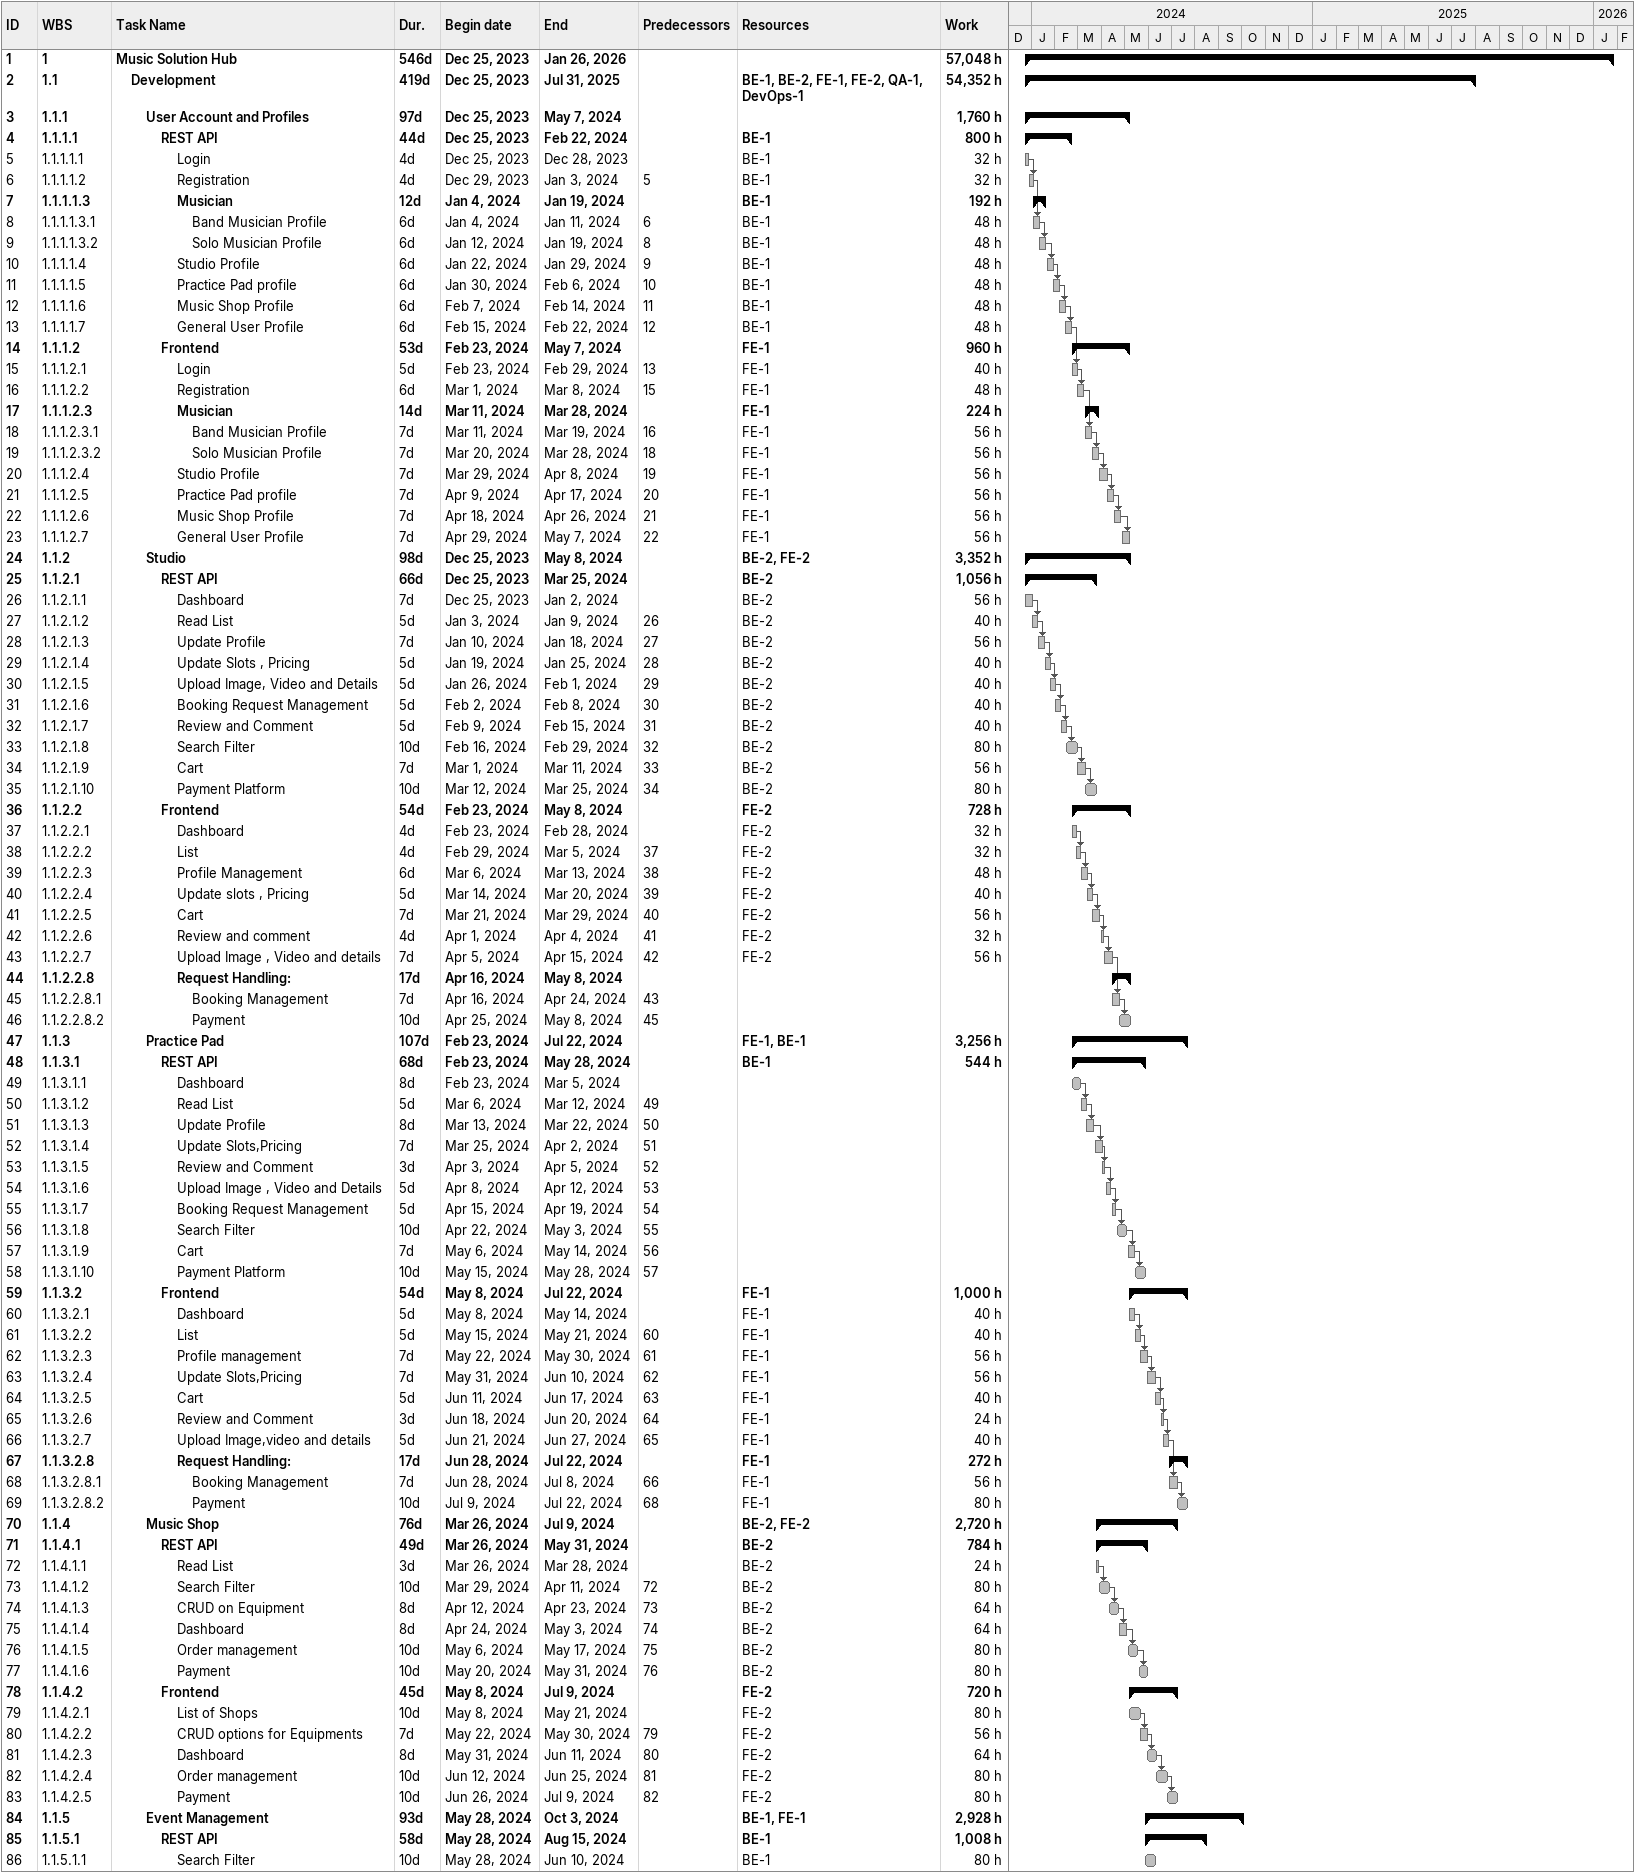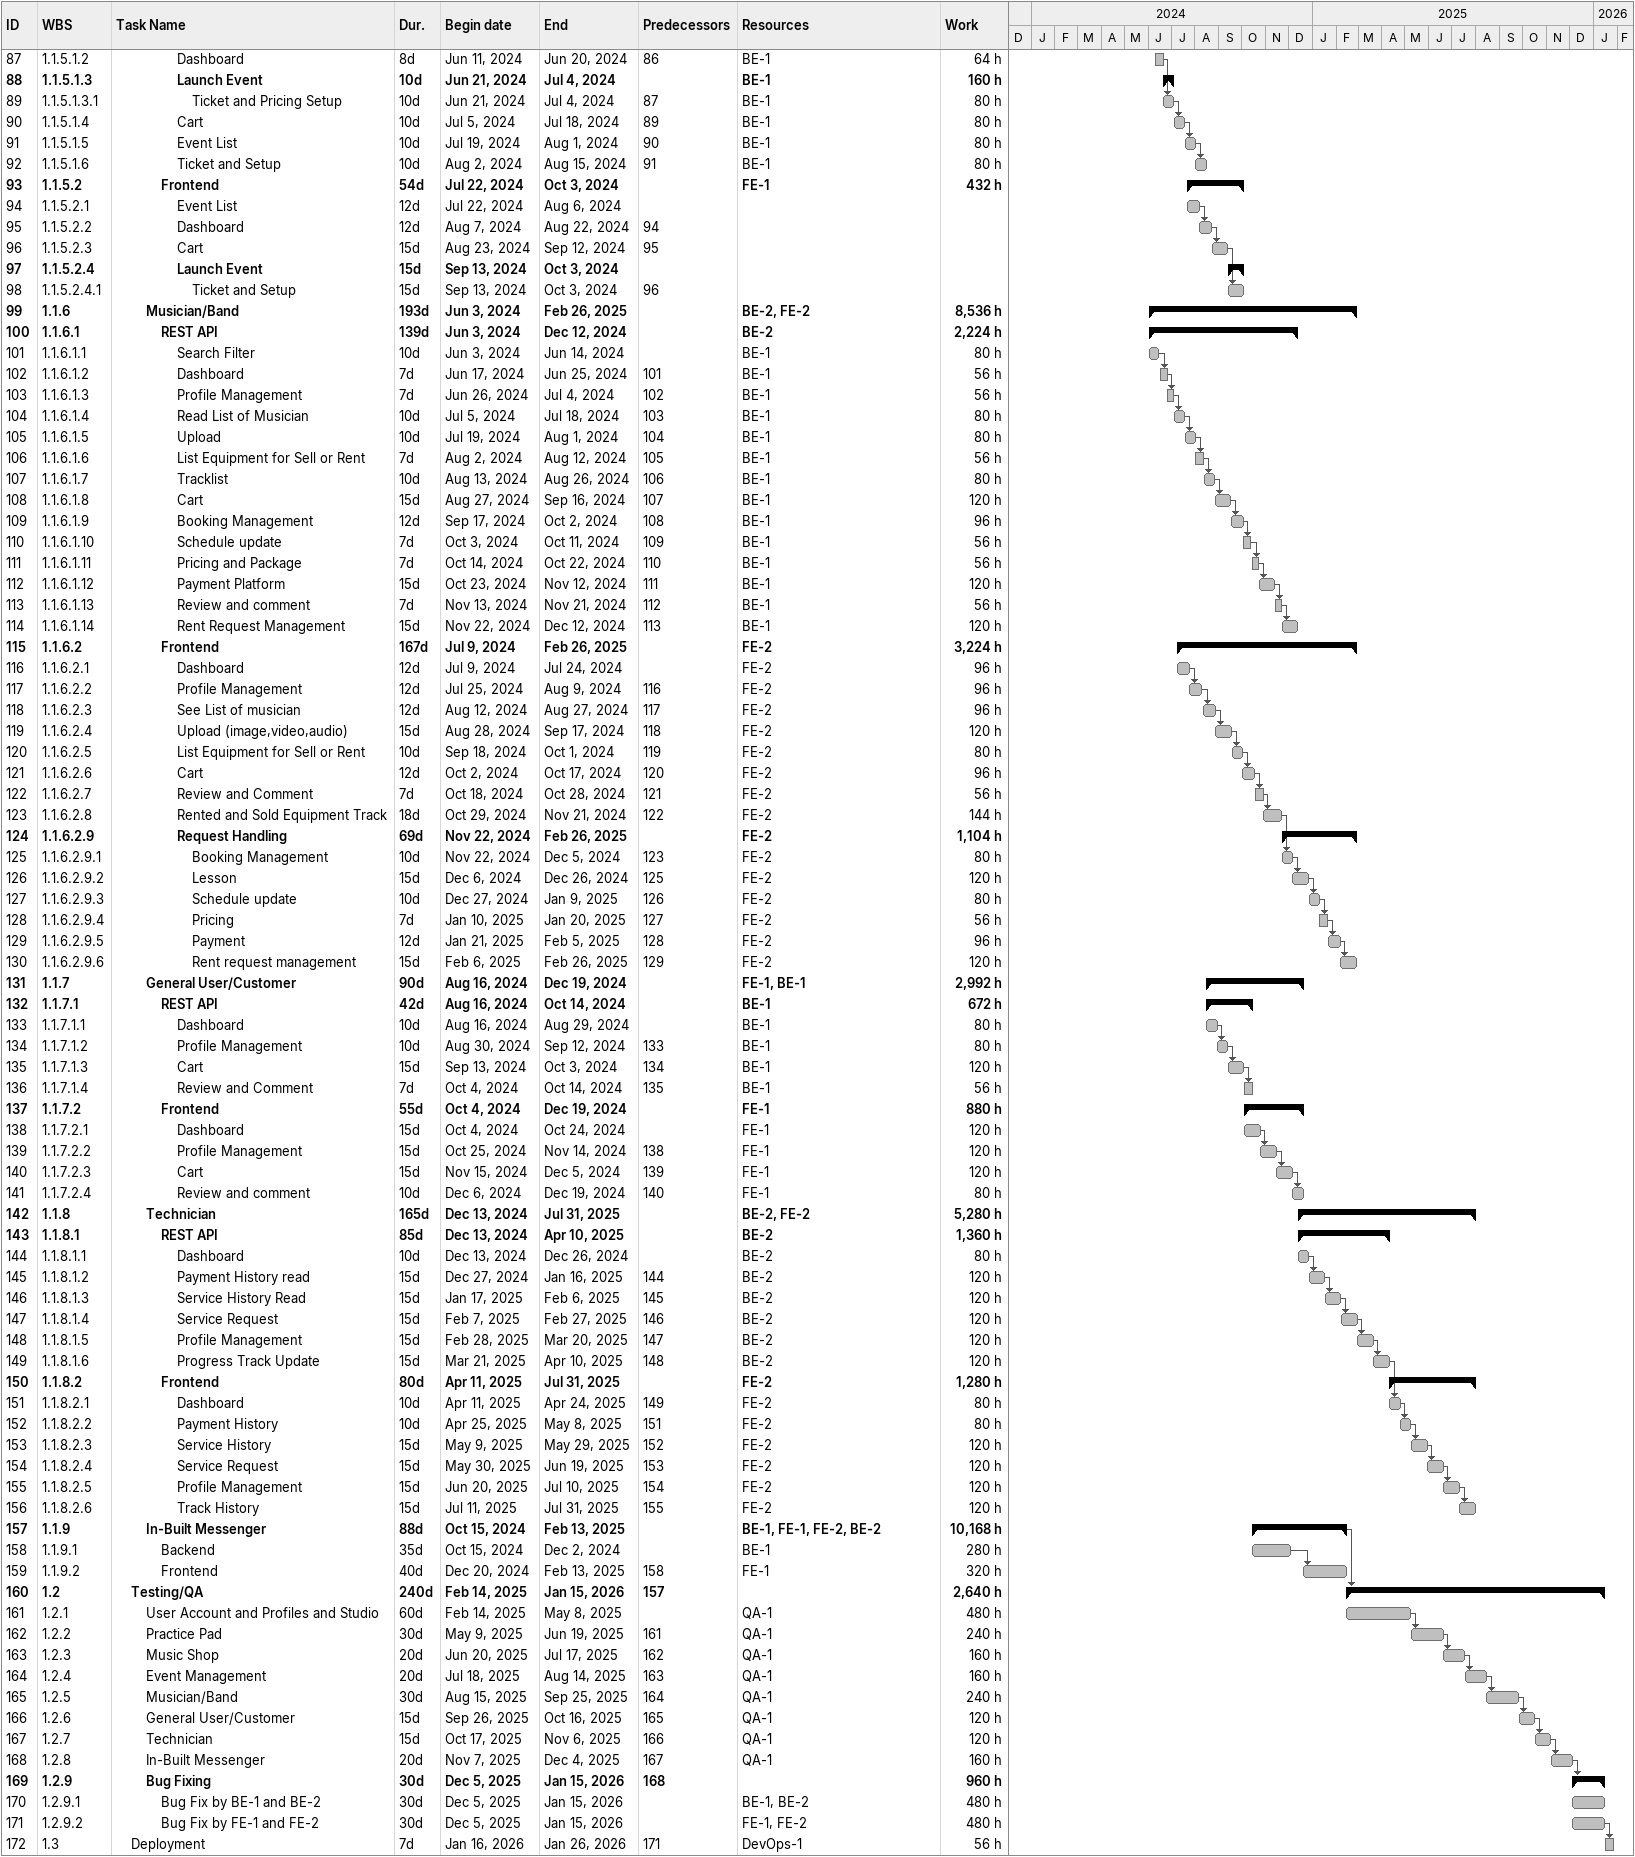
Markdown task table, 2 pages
| ID | WBS | Task | Duration | Start | Finish | Predecessors | Resources | Work (h) |
|---|---|---|---|---|---|---|---|---|
| 1 | 1 | **Music Solution Hub** | 546d | 2023-12-25 | 2026-01-26 |  |  | 57048 |
| 2 | 1.1 | **Development** | 419d | 2023-12-25 | 2025-07-31 |  | BE-1, BE-2, FE-1, FE-2, QA-1, DevOps-1 | 54352 |
| 3 | 1.1.1 | **User Account and Profiles** | 97d | 2023-12-25 | 2024-05-07 |  |  | 1760 |
| 4 | 1.1.1.1 | **REST API** | 44d | 2023-12-25 | 2024-02-22 |  | BE-1 | 800 |
| 5 | 1.1.1.1.1 | Login | 4d | 2023-12-25 | 2023-12-28 |  | BE-1 | 32 |
| 6 | 1.1.1.1.2 | Registration | 4d | 2023-12-29 | 2024-01-03 | 5 | BE-1 | 32 |
| 7 | 1.1.1.1.3 | **Musician** | 12d | 2024-01-04 | 2024-01-19 |  | BE-1 | 192 |
| 8 | 1.1.1.1.3.1 | Band Musician Profile | 6d | 2024-01-04 | 2024-01-11 | 6 | BE-1 | 48 |
| 9 | 1.1.1.1.3.2 | Solo Musician Profile | 6d | 2024-01-12 | 2024-01-19 | 8 | BE-1 | 48 |
| 10 | 1.1.1.1.4 | Studio Profile | 6d | 2024-01-22 | 2024-01-29 | 9 | BE-1 | 48 |
| 11 | 1.1.1.1.5 | Practice Pad profile | 6d | 2024-01-30 | 2024-02-06 | 10 | BE-1 | 48 |
| 12 | 1.1.1.1.6 | Music Shop Profile | 6d | 2024-02-07 | 2024-02-14 | 11 | BE-1 | 48 |
| 13 | 1.1.1.1.7 | General User Profile | 6d | 2024-02-15 | 2024-02-22 | 12 | BE-1 | 48 |
| 14 | 1.1.1.2 | **Frontend** | 53d | 2024-02-23 | 2024-05-07 |  | FE-1 | 960 |
| 15 | 1.1.1.2.1 | Login | 5d | 2024-02-23 | 2024-02-29 | 13 | FE-1 | 40 |
| 16 | 1.1.1.2.2 | Registration | 6d | 2024-03-01 | 2024-03-08 | 15 | FE-1 | 48 |
| 17 | 1.1.1.2.3 | **Musician** | 14d | 2024-03-11 | 2024-03-28 |  | FE-1 | 224 |
| 18 | 1.1.1.2.3.1 | Band Musician Profile | 7d | 2024-03-11 | 2024-03-19 | 16 | FE-1 | 56 |
| 19 | 1.1.1.2.3.2 | Solo Musician Profile | 7d | 2024-03-20 | 2024-03-28 | 18 | FE-1 | 56 |
| 20 | 1.1.1.2.4 | Studio Profile | 7d | 2024-03-29 | 2024-04-08 | 19 | FE-1 | 56 |
| 21 | 1.1.1.2.5 | Practice Pad profile | 7d | 2024-04-09 | 2024-04-17 | 20 | FE-1 | 56 |
| 22 | 1.1.1.2.6 | Music Shop Profile | 7d | 2024-04-18 | 2024-04-26 | 21 | FE-1 | 56 |
| 23 | 1.1.1.2.7 | General User Profile | 7d | 2024-04-29 | 2024-05-07 | 22 | FE-1 | 56 |
| 24 | 1.1.2 | **Studio** | 98d | 2023-12-25 | 2024-05-08 |  | BE-2, FE-2 | 3352 |
| 25 | 1.1.2.1 | **REST API** | 66d | 2023-12-25 | 2024-03-25 |  | BE-2 | 1056 |
| 26 | 1.1.2.1.1 | Dashboard | 7d | 2023-12-25 | 2024-01-02 |  | BE-2 | 56 |
| 27 | 1.1.2.1.2 | Read List | 5d | 2024-01-03 | 2024-01-09 | 26 | BE-2 | 40 |
| 28 | 1.1.2.1.3 | Update Profile | 7d | 2024-01-10 | 2024-01-18 | 27 | BE-2 | 56 |
| 29 | 1.1.2.1.4 | Update Slots , Pricing | 5d | 2024-01-19 | 2024-01-25 | 28 | BE-2 | 40 |
| 30 | 1.1.2.1.5 | Upload Image, Video and Details | 5d | 2024-01-26 | 2024-02-01 | 29 | BE-2 | 40 |
| 31 | 1.1.2.1.6 | Booking Request Management | 5d | 2024-02-02 | 2024-02-08 | 30 | BE-2 | 40 |
| 32 | 1.1.2.1.7 | Review and Comment | 5d | 2024-02-09 | 2024-02-15 | 31 | BE-2 | 40 |
| 33 | 1.1.2.1.8 | Search Filter | 10d | 2024-02-16 | 2024-02-29 | 32 | BE-2 | 80 |
| 34 | 1.1.2.1.9 | Cart | 7d | 2024-03-01 | 2024-03-11 | 33 | BE-2 | 56 |
| 35 | 1.1.2.1.10 | Payment Platform | 10d | 2024-03-12 | 2024-03-25 | 34 | BE-2 | 80 |
| 36 | 1.1.2.2 | **Frontend** | 54d | 2024-02-23 | 2024-05-08 |  | FE-2 | 728 |
| 37 | 1.1.2.2.1 | Dashboard | 4d | 2024-02-23 | 2024-02-28 |  | FE-2 | 32 |
| 38 | 1.1.2.2.2 | List | 4d | 2024-02-29 | 2024-03-05 | 37 | FE-2 | 32 |
| 39 | 1.1.2.2.3 | Profile Management | 6d | 2024-03-06 | 2024-03-13 | 38 | FE-2 | 48 |
| 40 | 1.1.2.2.4 | Update slots , Pricing | 5d | 2024-03-14 | 2024-03-20 | 39 | FE-2 | 40 |
| 41 | 1.1.2.2.5 | Cart | 7d | 2024-03-21 | 2024-03-29 | 40 | FE-2 | 56 |
| 42 | 1.1.2.2.6 | Review and comment | 4d | 2024-04-01 | 2024-04-04 | 41 | FE-2 | 32 |
| 43 | 1.1.2.2.7 | Upload Image , Video and details | 7d | 2024-04-05 | 2024-04-15 | 42 | FE-2 | 56 |
| 44 | 1.1.2.2.8 | **Request Handling:** | 17d | 2024-04-16 | 2024-05-08 |  |  |  |
| 45 | 1.1.2.2.8.1 | Booking Management | 7d | 2024-04-16 | 2024-04-24 | 43 |  |  |
| 46 | 1.1.2.2.8.2 | Payment | 10d | 2024-04-25 | 2024-05-08 | 45 |  |  |
| 47 | 1.1.3 | **Practice Pad** | 107d | 2024-02-23 | 2024-07-22 |  | FE-1, BE-1 | 3256 |
| 48 | 1.1.3.1 | **REST API** | 68d | 2024-02-23 | 2024-05-28 |  | BE-1 | 544 |
| 49 | 1.1.3.1.1 | Dashboard | 8d | 2024-02-23 | 2024-03-05 |  |  |  |
| 50 | 1.1.3.1.2 | Read List | 5d | 2024-03-06 | 2024-03-12 | 49 |  |  |
| 51 | 1.1.3.1.3 | Update Profile | 8d | 2024-03-13 | 2024-03-22 | 50 |  |  |
| 52 | 1.1.3.1.4 | Update Slots,Pricing | 7d | 2024-03-25 | 2024-04-02 | 51 |  |  |
| 53 | 1.1.3.1.5 | Review and Comment | 3d | 2024-04-03 | 2024-04-05 | 52 |  |  |
| 54 | 1.1.3.1.6 | Upload Image , Video and Details | 5d | 2024-04-08 | 2024-04-12 | 53 |  |  |
| 55 | 1.1.3.1.7 | Booking Request Management | 5d | 2024-04-15 | 2024-04-19 | 54 |  |  |
| 56 | 1.1.3.1.8 | Search Filter | 10d | 2024-04-22 | 2024-05-03 | 55 |  |  |
| 57 | 1.1.3.1.9 | Cart | 7d | 2024-05-06 | 2024-05-14 | 56 |  |  |
| 58 | 1.1.3.1.10 | Payment Platform | 10d | 2024-05-15 | 2024-05-28 | 57 |  |  |
| 59 | 1.1.3.2 | **Frontend** | 54d | 2024-05-08 | 2024-07-22 |  | FE-1 | 1000 |
| 60 | 1.1.3.2.1 | Dashboard | 5d | 2024-05-08 | 2024-05-14 |  | FE-1 | 40 |
| 61 | 1.1.3.2.2 | List | 5d | 2024-05-15 | 2024-05-21 | 60 | FE-1 | 40 |
| 62 | 1.1.3.2.3 | Profile management | 7d | 2024-05-22 | 2024-05-30 | 61 | FE-1 | 56 |
| 63 | 1.1.3.2.4 | Update Slots,Pricing | 7d | 2024-05-31 | 2024-06-10 | 62 | FE-1 | 56 |
| 64 | 1.1.3.2.5 | Cart | 5d | 2024-06-11 | 2024-06-17 | 63 | FE-1 | 40 |
| 65 | 1.1.3.2.6 | Review and Comment | 3d | 2024-06-18 | 2024-06-20 | 64 | FE-1 | 24 |
| 66 | 1.1.3.2.7 | Upload Image,video and details | 5d | 2024-06-21 | 2024-06-27 | 65 | FE-1 | 40 |
| 67 | 1.1.3.2.8 | **Request Handling:** | 17d | 2024-06-28 | 2024-07-22 |  | FE-1 | 272 |
| 68 | 1.1.3.2.8.1 | Booking Management | 7d | 2024-06-28 | 2024-07-08 | 66 | FE-1 | 56 |
| 69 | 1.1.3.2.8.2 | Payment | 10d | 2024-07-09 | 2024-07-22 | 68 | FE-1 | 80 |
| 70 | 1.1.4 | **Music Shop** | 76d | 2024-03-26 | 2024-07-09 |  | BE-2, FE-2 | 2720 |
| 71 | 1.1.4.1 | **REST API** | 49d | 2024-03-26 | 2024-05-31 |  | BE-2 | 784 |
| 72 | 1.1.4.1.1 | Read List | 3d | 2024-03-26 | 2024-03-28 |  | BE-2 | 24 |
| 73 | 1.1.4.1.2 | Search Filter | 10d | 2024-03-29 | 2024-04-11 | 72 | BE-2 | 80 |
| 74 | 1.1.4.1.3 | CRUD on Equipment | 8d | 2024-04-12 | 2024-04-23 | 73 | BE-2 | 64 |
| 75 | 1.1.4.1.4 | Dashboard | 8d | 2024-04-24 | 2024-05-03 | 74 | BE-2 | 64 |
| 76 | 1.1.4.1.5 | Order management | 10d | 2024-05-06 | 2024-05-17 | 75 | BE-2 | 80 |
| 77 | 1.1.4.1.6 | Payment | 10d | 2024-05-20 | 2024-05-31 | 76 | BE-2 | 80 |
| 78 | 1.1.4.2 | **Frontend** | 45d | 2024-05-08 | 2024-07-09 |  | FE-2 | 720 |
| 79 | 1.1.4.2.1 | List of Shops | 10d | 2024-05-08 | 2024-05-21 |  | FE-2 | 80 |
| 80 | 1.1.4.2.2 | CRUD options for Equipments | 7d | 2024-05-22 | 2024-05-30 | 79 | FE-2 | 56 |
| 81 | 1.1.4.2.3 | Dashboard | 8d | 2024-05-31 | 2024-06-11 | 80 | FE-2 | 64 |
| 82 | 1.1.4.2.4 | Order management | 10d | 2024-06-12 | 2024-06-25 | 81 | FE-2 | 80 |
| 83 | 1.1.4.2.5 | Payment | 10d | 2024-06-26 | 2024-07-09 | 82 | FE-2 | 80 |
| 84 | 1.1.5 | **Event Management** | 93d | 2024-05-28 | 2024-10-03 |  | BE-1, FE-1 | 2928 |
| 85 | 1.1.5.1 | **REST API** | 58d | 2024-05-28 | 2024-08-15 |  | BE-1 | 1008 |
| 86 | 1.1.5.1.1 | Search Filter | 10d | 2024-05-28 | 2024-06-10 |  | BE-1 | 80 |
| 87 | 1.1.5.1.2 | Dashboard | 8d | 2024-06-11 | 2024-06-20 | 86 | BE-1 | 64 |
| 88 | 1.1.5.1.3 | **Launch Event** | 10d | 2024-06-21 | 2024-07-04 |  | BE-1 | 160 |
| 89 | 1.1.5.1.3.1 | Ticket and Pricing Setup | 10d | 2024-06-21 | 2024-07-04 | 87 | BE-1 | 80 |
| 90 | 1.1.5.1.4 | Cart | 10d | 2024-07-05 | 2024-07-18 | 89 | BE-1 | 80 |
| 91 | 1.1.5.1.5 | Event List | 10d | 2024-07-19 | 2024-08-01 | 90 | BE-1 | 80 |
| 92 | 1.1.5.1.6 | Ticket and Setup | 10d | 2024-08-02 | 2024-08-15 | 91 | BE-1 | 80 |
| 93 | 1.1.5.2 | **Frontend** | 54d | 2024-07-22 | 2024-10-03 |  | FE-1 | 432 |
| 94 | 1.1.5.2.1 | Event List | 12d | 2024-07-22 | 2024-08-06 |  |  |  |
| 95 | 1.1.5.2.2 | Dashboard | 12d | 2024-08-07 | 2024-08-22 | 94 |  |  |
| 96 | 1.1.5.2.3 | Cart | 15d | 2024-08-23 | 2024-09-12 | 95 |  |  |
| 97 | 1.1.5.2.4 | **Launch Event** | 15d | 2024-09-13 | 2024-10-03 |  |  |  |
| 98 | 1.1.5.2.4.1 | Ticket and Setup | 15d | 2024-09-13 | 2024-10-03 | 96 |  |  |
| 99 | 1.1.6 | **Musician/Band** | 193d | 2024-06-03 | 2025-02-26 |  | BE-2, FE-2 | 8536 |
| 100 | 1.1.6.1 | **REST API** | 139d | 2024-06-03 | 2024-12-12 |  | BE-2 | 2224 |
| 101 | 1.1.6.1.1 | Search Filter | 10d | 2024-06-03 | 2024-06-14 |  | BE-1 | 80 |
| 102 | 1.1.6.1.2 | Dashboard | 7d | 2024-06-17 | 2024-06-25 | 101 | BE-1 | 56 |
| 103 | 1.1.6.1.3 | Profile Management | 7d | 2024-06-26 | 2024-07-04 | 102 | BE-1 | 56 |
| 104 | 1.1.6.1.4 | Read List of Musician | 10d | 2024-07-05 | 2024-07-18 | 103 | BE-1 | 80 |
| 105 | 1.1.6.1.5 | Upload | 10d | 2024-07-19 | 2024-08-01 | 104 | BE-1 | 80 |
| 106 | 1.1.6.1.6 | List Equipment for Sell or Rent | 7d | 2024-08-02 | 2024-08-12 | 105 | BE-1 | 56 |
| 107 | 1.1.6.1.7 | Tracklist | 10d | 2024-08-13 | 2024-08-26 | 106 | BE-1 | 80 |
| 108 | 1.1.6.1.8 | Cart | 15d | 2024-08-27 | 2024-09-16 | 107 | BE-1 | 120 |
| 109 | 1.1.6.1.9 | Booking Management | 12d | 2024-09-17 | 2024-10-02 | 108 | BE-1 | 96 |
| 110 | 1.1.6.1.10 | Schedule update | 7d | 2024-10-03 | 2024-10-11 | 109 | BE-1 | 56 |
| 111 | 1.1.6.1.11 | Pricing and Package | 7d | 2024-10-14 | 2024-10-22 | 110 | BE-1 | 56 |
| 112 | 1.1.6.1.12 | Payment Platform | 15d | 2024-10-23 | 2024-11-12 | 111 | BE-1 | 120 |
| 113 | 1.1.6.1.13 | Review and comment | 7d | 2024-11-13 | 2024-11-21 | 112 | BE-1 | 56 |
| 114 | 1.1.6.1.14 | Rent Request Management | 15d | 2024-11-22 | 2024-12-12 | 113 | BE-1 | 120 |
| 115 | 1.1.6.2 | **Frontend** | 167d | 2024-07-09 | 2025-02-26 |  | FE-2 | 3224 |
| 116 | 1.1.6.2.1 | Dashboard | 12d | 2024-07-09 | 2024-07-24 |  | FE-2 | 96 |
| 117 | 1.1.6.2.2 | Profile Management | 12d | 2024-07-25 | 2024-08-09 | 116 | FE-2 | 96 |
| 118 | 1.1.6.2.3 | See List of musician | 12d | 2024-08-12 | 2024-08-27 | 117 | FE-2 | 96 |
| 119 | 1.1.6.2.4 | Upload (image,video,audio) | 15d | 2024-08-28 | 2024-09-17 | 118 | FE-2 | 120 |
| 120 | 1.1.6.2.5 | List Equipment for Sell or Rent | 10d | 2024-09-18 | 2024-10-01 | 119 | FE-2 | 80 |
| 121 | 1.1.6.2.6 | Cart | 12d | 2024-10-02 | 2024-10-17 | 120 | FE-2 | 96 |
| 122 | 1.1.6.2.7 | Review and Comment | 7d | 2024-10-18 | 2024-10-28 | 121 | FE-2 | 56 |
| 123 | 1.1.6.2.8 | Rented and Sold Equipment Track | 18d | 2024-10-29 | 2024-11-21 | 122 | FE-2 | 144 |
| 124 | 1.1.6.2.9 | **Request Handling** | 69d | 2024-11-22 | 2025-02-26 |  | FE-2 | 1104 |
| 125 | 1.1.6.2.9.1 | Booking Management | 10d | 2024-11-22 | 2024-12-05 | 123 | FE-2 | 80 |
| 126 | 1.1.6.2.9.2 | Lesson | 15d | 2024-12-06 | 2024-12-26 | 125 | FE-2 | 120 |
| 127 | 1.1.6.2.9.3 | Schedule update | 10d | 2024-12-27 | 2025-01-09 | 126 | FE-2 | 80 |
| 128 | 1.1.6.2.9.4 | Pricing | 7d | 2025-01-10 | 2025-01-20 | 127 | FE-2 | 56 |
| 129 | 1.1.6.2.9.5 | Payment | 12d | 2025-01-21 | 2025-02-05 | 128 | FE-2 | 96 |
| 130 | 1.1.6.2.9.6 | Rent request management | 15d | 2025-02-06 | 2025-02-26 | 129 | FE-2 | 120 |
| 131 | 1.1.7 | **General User/Customer** | 90d | 2024-08-16 | 2024-12-19 |  | FE-1, BE-1 | 2992 |
| 132 | 1.1.7.1 | **REST API** | 42d | 2024-08-16 | 2024-10-14 |  | BE-1 | 672 |
| 133 | 1.1.7.1.1 | Dashboard | 10d | 2024-08-16 | 2024-08-29 |  | BE-1 | 80 |
| 134 | 1.1.7.1.2 | Profile Management | 10d | 2024-08-30 | 2024-09-12 | 133 | BE-1 | 80 |
| 135 | 1.1.7.1.3 | Cart | 15d | 2024-09-13 | 2024-10-03 | 134 | BE-1 | 120 |
| 136 | 1.1.7.1.4 | Review and Comment | 7d | 2024-10-04 | 2024-10-14 | 135 | BE-1 | 56 |
| 137 | 1.1.7.2 | **Frontend** | 55d | 2024-10-04 | 2024-12-19 |  | FE-1 | 880 |
| 138 | 1.1.7.2.1 | Dashboard | 15d | 2024-10-04 | 2024-10-24 |  | FE-1 | 120 |
| 139 | 1.1.7.2.2 | Profile Management | 15d | 2024-10-25 | 2024-11-14 | 138 | FE-1 | 120 |
| 140 | 1.1.7.2.3 | Cart | 15d | 2024-11-15 | 2024-12-05 | 139 | FE-1 | 120 |
| 141 | 1.1.7.2.4 | Review and comment | 10d | 2024-12-06 | 2024-12-19 | 140 | FE-1 | 80 |
| 142 | 1.1.8 | **Technician** | 165d | 2024-12-13 | 2025-07-31 |  | BE-2, FE-2 | 5280 |
| 143 | 1.1.8.1 | **REST API** | 85d | 2024-12-13 | 2025-04-10 |  | BE-2 | 1360 |
| 144 | 1.1.8.1.1 | Dashboard | 10d | 2024-12-13 | 2024-12-26 |  | BE-2 | 80 |
| 145 | 1.1.8.1.2 | Payment History read | 15d | 2024-12-27 | 2025-01-16 | 144 | BE-2 | 120 |
| 146 | 1.1.8.1.3 | Service History Read | 15d | 2025-01-17 | 2025-02-06 | 145 | BE-2 | 120 |
| 147 | 1.1.8.1.4 | Service Request | 15d | 2025-02-07 | 2025-02-27 | 146 | BE-2 | 120 |
| 148 | 1.1.8.1.5 | Profile Management | 15d | 2025-02-28 | 2025-03-20 | 147 | BE-2 | 120 |
| 149 | 1.1.8.1.6 | Progress Track Update | 15d | 2025-03-21 | 2025-04-10 | 148 | BE-2 | 120 |
| 150 | 1.1.8.2 | **Frontend** | 80d | 2025-04-11 | 2025-07-31 |  | FE-2 | 1280 |
| 151 | 1.1.8.2.1 | Dashboard | 10d | 2025-04-11 | 2025-04-24 | 149 | FE-2 | 80 |
| 152 | 1.1.8.2.2 | Payment History | 10d | 2025-04-25 | 2025-05-08 | 151 | FE-2 | 80 |
| 153 | 1.1.8.2.3 | Service History | 15d | 2025-05-09 | 2025-05-29 | 152 | FE-2 | 120 |
| 154 | 1.1.8.2.4 | Service Request | 15d | 2025-05-30 | 2025-06-19 | 153 | FE-2 | 120 |
| 155 | 1.1.8.2.5 | Profile Management | 15d | 2025-06-20 | 2025-07-10 | 154 | FE-2 | 120 |
| 156 | 1.1.8.2.6 | Track History | 15d | 2025-07-11 | 2025-07-31 | 155 | FE-2 | 120 |
| 157 | 1.1.9 | **In-Built Messenger** | 88d | 2024-10-15 | 2025-02-13 |  | BE-1, FE-1, FE-2, BE-2 | 10168 |
| 158 | 1.1.9.1 | Backend | 35d | 2024-10-15 | 2024-12-02 |  | BE-1 | 280 |
| 159 | 1.1.9.2 | Frontend | 40d | 2024-12-20 | 2025-02-13 | 158 | FE-1 | 320 |
| 160 | 1.2 | **Testing/QA** | 240d | 2025-02-14 | 2026-01-15 | 157 |  | 2640 |
| 161 | 1.2.1 | User Account and Profiles and Studio | 60d | 2025-02-14 | 2025-05-08 |  | QA-1 | 480 |
| 162 | 1.2.2 | Practice Pad | 30d | 2025-05-09 | 2025-06-19 | 161 | QA-1 | 240 |
| 163 | 1.2.3 | Music Shop | 20d | 2025-06-20 | 2025-07-17 | 162 | QA-1 | 160 |
| 164 | 1.2.4 | Event Management | 20d | 2025-07-18 | 2025-08-14 | 163 | QA-1 | 160 |
| 165 | 1.2.5 | Musician/Band | 30d | 2025-08-15 | 2025-09-25 | 164 | QA-1 | 240 |
| 166 | 1.2.6 | General User/Customer | 15d | 2025-09-26 | 2025-10-16 | 165 | QA-1 | 120 |
| 167 | 1.2.7 | Technician | 15d | 2025-10-17 | 2025-11-06 | 166 | QA-1 | 120 |
| 168 | 1.2.8 | In-Built Messenger | 20d | 2025-11-07 | 2025-12-04 | 167 | QA-1 | 160 |
| 169 | 1.2.9 | **Bug Fixing** | 30d | 2025-12-05 | 2026-01-15 | 168 |  | 960 |
| 170 | 1.2.9.1 | Bug Fix by BE-1 and BE-2 | 30d | 2025-12-05 | 2026-01-15 |  | BE-1, BE-2 | 480 |
| 171 | 1.2.9.2 | Bug Fix by FE-1 and FE-2 | 30d | 2025-12-05 | 2026-01-15 |  | FE-1, FE-2 | 480 |
| 172 | 1.3 | Deployment | 7d | 2026-01-16 | 2026-01-26 | 171 | DevOps-1 | 56 |
